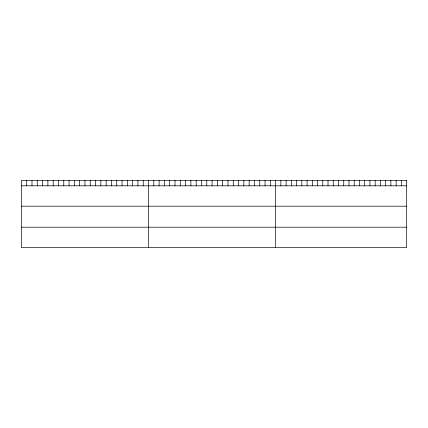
<?xml version="1.0" encoding="UTF-8"?>
<svg xmlns="http://www.w3.org/2000/svg" width="428" height="428" viewBox="0 0 428 428"><rect width="100%" height="100%" fill="white"/><g stroke="black" fill="none" stroke-linecap="round" stroke-linejoin="round"><path stroke-width="0.64" d="M21.4 185.816L406.6 185.816M21.4 206.2L406.6 206.2M21.4 227.198L406.6 227.198M401.362 180.418L401.362 185.816M396.125 180.418L396.125 185.816M390.882 180.418L390.882 185.816M385.644 180.418L385.644 185.816M380.406 180.418L380.406 185.816M375.169 180.418L375.169 185.816M369.931 180.418L369.931 185.816M364.688 180.418L364.688 185.816M359.45 180.418L359.45 185.816M354.213 180.418L354.213 185.816M348.975 180.418L348.975 185.816M343.738 180.418L343.738 185.816M338.495 180.418L338.495 185.816M333.257 180.418L333.257 185.816M328.019 180.418L328.019 185.816M322.782 180.418L322.782 185.816M317.544 180.418L317.544 185.816M312.301 180.418L312.301 185.816M307.063 180.418L307.063 185.816M301.826 180.418L301.826 185.816M296.588 180.418L296.588 185.816M291.35 180.418L291.35 185.816M286.107 180.418L286.107 185.816M280.87 180.418L280.87 185.816M275.632 180.418L275.632 247.582M270.336 180.418L270.336 185.816M265.039 180.418L265.039 185.816M259.743 180.418L259.743 185.816M254.446 180.418L254.446 185.816M249.15 180.418L249.15 185.816M243.853 180.418L243.853 185.816M238.556 180.418L238.556 185.816M233.26 180.418L233.26 185.816M227.964 180.418L227.964 185.816M222.667 180.418L222.667 185.816M217.371 180.418L217.371 185.816M212.074 180.418L212.074 185.816M206.778 180.418L206.778 185.816M201.481 180.418L201.481 185.816M196.185 180.418L196.185 185.816M190.888 180.418L190.888 185.816M185.591 180.418L185.591 185.816M180.295 180.418L180.295 185.816M174.999 180.418L174.999 185.816M169.702 180.418L169.702 185.816M164.406 180.418L164.406 185.816M159.109 180.418L159.109 185.816M153.812 180.418L153.812 185.816M148.516 180.418L148.516 247.582M143.22 180.418L143.22 185.816M137.923 180.418L137.923 185.816M132.627 180.418L132.627 185.816M127.33 180.418L127.33 185.816M122.034 180.418L122.034 185.816M116.737 180.418L116.737 185.816M111.441 180.418L111.441 185.816M106.144 180.418L106.144 185.816M100.848 180.418L100.848 185.816M95.551 180.418L95.551 185.816M90.254 180.418L90.254 185.816M84.958 180.418L84.958 185.816M79.662 180.418L79.662 185.816M74.365 180.418L74.365 185.816M69.069 180.418L69.069 185.816M63.772 180.418L63.772 185.816M58.476 180.418L58.476 185.816M53.179 180.418L53.179 185.816M47.883 180.418L47.883 185.816M42.586 180.418L42.586 185.816M37.29 180.418L37.29 185.816M31.993 180.418L31.993 185.816M26.697 180.418L26.697 185.816M406.6 180.418L21.4 180.418L21.4 247.582L406.6 247.582L406.6 180.418"/></g></svg>
